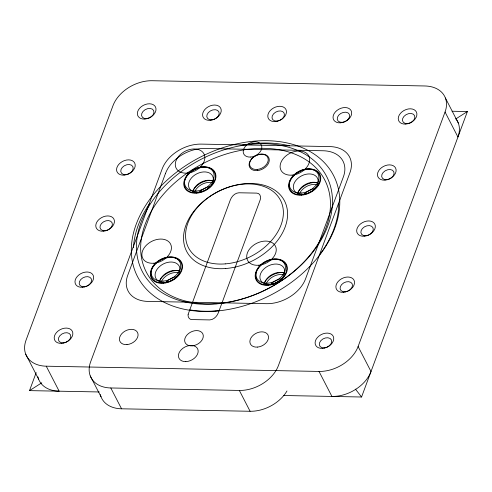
<?xml version="1.0" encoding="UTF-8"?>
<svg xmlns="http://www.w3.org/2000/svg" width="492" height="492" viewBox="0 0 492 492"><rect width="100%" height="100%" fill="white"/><g stroke="black" fill="none" stroke-linecap="round" stroke-linejoin="round"><path stroke-width="0.74" d="M99.292 391.964L29.508 390.623L36.174 372.647M46.254 366.196L319.013 371.435A32.921 23.118 -27.3 0 0 358.108 346.522L445.051 112.028A32.921 23.118 -27.3 0 0 424.848 85.971L152.09 80.725A32.921 23.118 -27.3 0 0 112.994 105.645L26.058 340.138A32.921 23.118 -27.3 0 0 46.254 366.196L59.157 391.189A32.921 23.118 -27.3 0 1 37.927 376.903M283.343 395.5L361.565 397.007L467.4 111.536L452.062 111.241M29.508 390.623L41.777 382.801M455.776 118.947L467.4 111.536M110.805 387.973L239.34 390.439A32.921 23.118 -27.3 0 0 278.441 365.525L349.953 172.637A32.921 23.118 -27.3 0 0 329.757 146.579L201.216 144.107A32.921 23.118 -27.3 0 0 162.12 169.027L90.608 361.915A32.921 23.118 -27.3 0 0 110.805 387.973L121.555 408.803L250.096 411.275A32.921 23.118 -27.3 0 0 286.977 390.98M201.019 189.887L202.427 191.702M355.464 389.135L361.565 397.007M445.389 97.988L458.286 122.988M445.051 112.028L457.947 137.028A32.921 23.118 -27.3 0 0 455.949 118.836M358.108 346.522L371.011 371.515A32.921 23.118 -27.3 0 1 331.916 396.435L319.013 371.435M272.217 282.285L273.275 284.333M239.34 390.439L250.096 411.275M90.27 375.956L101.02 396.786M25.719 354.178L38.622 379.172M121.555 408.803A32.921 23.118 -27.3 0 1 100.331 394.516M192.944 191.659A13.167 9.25 -27.3 0 1 201.142 182.132A13.167 9.25 -27.3 0 1 213.59 181.253M297.765 193.676A13.167 9.25 -27.3 0 1 305.962 184.149A13.167 9.25 -27.3 0 1 318.41 183.27M159.537 281.775A13.167 9.25 -27.3 0 1 179.691 271.154M264.358 283.786A13.167 9.25 -27.3 0 1 284.511 273.165M264.678 282.174A15.639 10.978 -27.3 0 1 283.441 272.611M265.846 284.419A13.167 9.25 -27.3 0 1 283.583 274.659M270.225 284.85A13.167 9.25 -27.3 0 1 281.418 278.743M159.857 280.163A15.639 10.978 -27.3 0 1 178.621 270.594M161.419 281.486A13.167 9.25 -27.3 0 1 178.762 272.648M165.404 282.832A13.167 9.25 -27.3 0 1 176.597 276.732M193.27 190.047A15.639 10.978 -27.3 0 1 212.034 180.484M194.438 192.286A13.167 9.25 -27.3 0 1 213.196 182.778M198.811 192.716A13.167 9.25 -27.3 0 1 210.004 186.616M298.09 192.065A15.639 10.978 -27.3 0 1 316.854 182.501M299.259 194.303A13.167 9.25 -27.3 0 1 318.017 184.795M303.632 194.734A13.167 9.25 -27.3 0 1 314.825 188.633M338.773 203.786A108.646 76.285 -27.3 0 1 319.929 254.339M219.149 310.649A108.646 76.285 -27.3 0 1 189.838 309.88M133.486 247.562A108.646 76.285 -27.3 0 1 149.789 203.344M242.107 145.158A108.646 76.285 -27.3 0 1 289.462 145.829M188.159 314.265C187.618 316.694 189.199 319.683 191.929 319.572L209.721 319.917C213.719 319.757 216.917 316.399 218.307 312.857L260.004 200.404C261.357 197.667 260.416 193.067 256.732 193.116L238.94 192.778C234.942 192.938 231.744 196.296 230.354 199.838L188.159 314.265M165.509 173.399L127.711 275.348A32.921 23.118 -27.3 0 0 147.907 301.405L266.498 303.687A32.921 23.118 -27.3 0 0 305.594 278.767L343.398 176.819A32.921 23.118 -27.3 0 0 323.195 150.761L204.604 148.479A32.921 23.118 -27.3 0 0 165.509 173.399M185.828 361.614A10.455 7.337 -27.3 0 0 197.821 349.246A10.455 7.337 -27.3 0 0 181.259 349.707A10.455 7.337 -27.3 0 0 185.828 361.614M198.577 192.249A13.167 9.25 -27.3 0 0 212.679 176.173A13.167 9.25 -27.3 0 0 191.511 177.876A13.167 9.25 -27.3 0 0 198.577 192.249M196.917 192.704A16.464 11.556 -27.3 0 0 214.543 172.612A16.464 11.556 -27.3 0 0 188.079 174.74A16.464 11.556 -27.3 0 0 196.917 192.704M303.398 194.266A13.167 9.25 -27.3 0 0 317.5 178.19A13.167 9.25 -27.3 0 0 296.332 179.894A13.167 9.25 -27.3 0 0 303.398 194.266M301.737 194.721A16.464 11.556 -27.3 0 0 319.363 174.623A16.464 11.556 -27.3 0 0 292.9 176.757A16.464 11.556 -27.3 0 0 301.737 194.721M165.164 282.365A13.167 9.25 -27.3 0 0 179.273 266.289A13.167 9.25 -27.3 0 0 158.098 267.992A13.167 9.25 -27.3 0 0 165.164 282.365M163.504 282.82A16.464 11.556 -27.3 0 0 181.136 262.722A16.464 11.556 -27.3 0 0 154.672 264.856A16.464 11.556 -27.3 0 0 163.504 282.82M269.985 284.382A13.167 9.25 -27.3 0 0 284.093 268.3A13.167 9.25 -27.3 0 0 262.919 270.01A13.167 9.25 -27.3 0 0 269.985 284.382M268.325 284.837A16.464 11.556 -27.3 0 0 285.957 264.739A16.464 11.556 -27.3 0 0 259.493 266.867A16.464 11.556 -27.3 0 0 268.325 284.837M215.908 311.092A110.288 77.441 -27.3 0 0 334.031 176.443A110.288 77.441 -27.3 0 0 156.714 190.718A110.288 77.441 -27.3 0 0 215.908 311.092M407.487 123.603A6.587 4.625 -27.3 0 0 414.535 115.565A6.587 4.625 -27.3 0 0 403.95 116.413A6.587 4.625 -27.3 0 0 407.487 123.603M405.82 124.058A9.877 6.937 -27.3 0 0 416.398 111.998A9.877 6.937 -27.3 0 0 400.519 113.277A9.877 6.937 -27.3 0 0 405.82 124.058M146.585 118.584A6.587 4.625 -27.3 0 0 153.639 110.546A6.587 4.625 -27.3 0 0 143.049 111.401A6.587 4.625 -27.3 0 0 146.585 118.584M144.925 119.039A9.877 6.937 -27.3 0 0 155.503 106.979A9.877 6.937 -27.3 0 0 139.623 108.258A9.877 6.937 -27.3 0 0 144.925 119.039M277.033 121.094A6.587 4.625 -27.3 0 0 284.087 113.055A6.587 4.625 -27.3 0 0 273.503 113.904A6.587 4.625 -27.3 0 0 277.033 121.094M275.372 121.549A9.877 6.937 -27.3 0 0 285.95 109.488A9.877 6.937 -27.3 0 0 270.071 110.768A9.877 6.937 -27.3 0 0 275.372 121.549M211.806 119.839A6.587 4.625 -27.3 0 0 218.86 111.801A6.587 4.625 -27.3 0 0 208.276 112.656A6.587 4.625 -27.3 0 0 211.806 119.839M210.145 120.294A9.877 6.937 -27.3 0 0 220.723 108.234A9.877 6.937 -27.3 0 0 204.844 109.513A9.877 6.937 -27.3 0 0 210.145 120.294M342.26 122.348A6.587 4.625 -27.3 0 0 349.314 114.31A6.587 4.625 -27.3 0 0 338.724 115.159A6.587 4.625 -27.3 0 0 342.26 122.348M340.599 122.803A9.877 6.937 -27.3 0 0 351.177 110.743A9.877 6.937 -27.3 0 0 335.298 112.022A9.877 6.937 -27.3 0 0 340.599 122.803M257.439 347.1A9.877 6.937 -27.3 0 0 268.017 335.04A9.877 6.937 -27.3 0 0 252.138 336.319A9.877 6.937 -27.3 0 0 257.439 347.1M126.991 344.591A9.877 6.937 -27.3 0 0 137.569 332.531A9.877 6.937 -27.3 0 0 121.69 333.81A9.877 6.937 -27.3 0 0 126.991 344.591M192.212 345.845A9.877 6.937 -27.3 0 0 202.79 333.785A9.877 6.937 -27.3 0 0 186.911 335.064A9.877 6.937 -27.3 0 0 192.212 345.845M63.425 342.881A6.587 4.625 -27.3 0 0 70.479 334.843A6.587 4.625 -27.3 0 0 59.889 335.692A6.587 4.625 -27.3 0 0 63.425 342.881M61.764 343.336A9.877 6.937 -27.3 0 0 72.342 331.276A9.877 6.937 -27.3 0 0 56.463 332.555A9.877 6.937 -27.3 0 0 61.764 343.336M324.326 347.899A6.587 4.625 -27.3 0 0 331.374 339.855A6.587 4.625 -27.3 0 0 320.79 340.71A6.587 4.625 -27.3 0 0 324.326 347.899M322.666 348.348A9.877 6.937 -27.3 0 0 333.244 336.294A9.877 6.937 -27.3 0 0 317.365 337.573A9.877 6.937 -27.3 0 0 322.666 348.348M105.005 230.736A6.587 4.625 -27.3 0 0 112.059 222.692A6.587 4.625 -27.3 0 0 101.469 223.546A6.587 4.625 -27.3 0 0 105.005 230.736M103.345 231.185A9.877 6.937 -27.3 0 0 113.923 219.131A9.877 6.937 -27.3 0 0 98.043 220.41A9.877 6.937 -27.3 0 0 103.345 231.185M84.218 286.805A6.587 4.625 -27.3 0 0 91.266 278.767A6.587 4.625 -27.3 0 0 80.682 279.622A6.587 4.625 -27.3 0 0 84.218 286.805M82.551 287.26A9.877 6.937 -27.3 0 0 93.129 275.2A9.877 6.937 -27.3 0 0 77.25 276.479A9.877 6.937 -27.3 0 0 82.551 287.26M125.792 174.66A6.587 4.625 -27.3 0 0 132.846 166.622A6.587 4.625 -27.3 0 0 122.262 167.471A6.587 4.625 -27.3 0 0 125.792 174.66M124.132 175.115A9.877 6.937 -27.3 0 0 134.71 163.055A9.877 6.937 -27.3 0 0 118.83 164.334A9.877 6.937 -27.3 0 0 124.132 175.115M386.694 179.672A6.587 4.625 -27.3 0 0 393.748 171.634A6.587 4.625 -27.3 0 0 383.157 172.489A6.587 4.625 -27.3 0 0 386.694 179.672M385.033 180.127A9.877 6.937 -27.3 0 0 395.611 168.073A9.877 6.937 -27.3 0 0 379.732 169.353A9.877 6.937 -27.3 0 0 385.033 180.127M345.113 291.824A6.587 4.625 -27.3 0 0 352.167 283.786A6.587 4.625 -27.3 0 0 341.583 284.634A6.587 4.625 -27.3 0 0 345.113 291.824M343.453 292.279A9.877 6.937 -27.3 0 0 354.031 280.219A9.877 6.937 -27.3 0 0 338.152 281.498A9.877 6.937 -27.3 0 0 343.453 292.279M365.907 235.748A6.587 4.625 -27.3 0 0 372.954 227.71A6.587 4.625 -27.3 0 0 362.37 228.565A6.587 4.625 -27.3 0 0 365.907 235.748M364.24 236.203A9.877 6.937 -27.3 0 0 374.824 224.143A9.877 6.937 -27.3 0 0 358.945 225.422A9.877 6.937 -27.3 0 0 364.24 236.203M153.867 263.232A15.639 10.978 -27.3 0 0 170.619 244.137A15.639 10.978 -27.3 0 0 145.472 246.16A15.639 10.978 -27.3 0 0 153.867 263.232M268.226 285.268A17.023 11.949 -27.3 0 0 286.455 264.487A17.023 11.949 -27.3 0 0 259.087 266.689A17.023 11.949 -27.3 0 0 268.226 285.268M163.405 283.251A17.023 11.949 -27.3 0 0 181.634 262.47A17.023 11.949 -27.3 0 0 154.267 264.671A17.023 11.949 -27.3 0 0 163.405 283.251M196.818 193.141A17.023 11.949 -27.3 0 0 215.047 172.36A17.023 11.949 -27.3 0 0 187.68 174.562A17.023 11.949 -27.3 0 0 196.818 193.141M225.748 268.515A55.049 38.653 -27.3 0 0 284.708 201.302A55.049 38.653 -27.3 0 0 196.197 208.43A55.049 38.653 -27.3 0 0 225.748 268.515M250.754 157.059A9.877 6.937 -27.3 0 0 261.332 145.005A9.877 6.937 -27.3 0 0 245.453 146.278A9.877 6.937 -27.3 0 0 250.754 157.059M257.273 170.607A10.701 7.515 -27.3 0 0 268.73 157.545A10.701 7.515 -27.3 0 0 251.529 158.934A10.701 7.515 -27.3 0 0 257.273 170.607M257.15 169.457A9.877 6.937 -27.3 0 0 267.728 157.397A9.877 6.937 -27.3 0 0 251.849 158.676A9.877 6.937 -27.3 0 0 257.15 169.457M217.667 303.478A100.411 70.504 -27.3 0 0 325.212 180.89A100.411 70.504 -27.3 0 0 163.775 193.885A100.411 70.504 -27.3 0 0 217.667 303.478M301.633 195.152A17.023 11.949 -27.3 0 0 319.868 174.371A17.023 11.949 -27.3 0 0 292.5 176.573A17.023 11.949 -27.3 0 0 301.633 195.152M216.006 303.933A103.707 72.816 -27.3 0 0 327.075 177.323A103.707 72.816 -27.3 0 0 160.343 190.742A103.707 72.816 -27.3 0 0 216.006 303.933M292.1 175.134A15.639 10.978 -27.3 0 0 308.847 156.038A15.639 10.978 -27.3 0 0 283.706 158.061A15.639 10.978 -27.3 0 0 292.1 175.134M187.28 173.116A15.639 10.978 -27.3 0 0 204.026 154.027A15.639 10.978 -27.3 0 0 178.885 156.05A15.639 10.978 -27.3 0 0 187.28 173.116M258.687 265.243A15.639 10.978 -27.3 0 0 275.44 246.154A15.639 10.978 -27.3 0 0 250.293 248.177A15.639 10.978 -27.3 0 0 258.687 265.243M196.523 191.031A15.639 10.978 -27.3 0 0 213.276 171.936A15.639 10.978 -27.3 0 0 188.128 173.959A15.639 10.978 -27.3 0 0 196.523 191.031M301.344 193.042A15.639 10.978 -27.3 0 0 318.096 173.953A15.639 10.978 -27.3 0 0 292.949 175.976A15.639 10.978 -27.3 0 0 301.344 193.042M163.116 281.141A15.639 10.978 -27.3 0 0 179.863 262.052A15.639 10.978 -27.3 0 0 154.722 264.075A15.639 10.978 -27.3 0 0 163.116 281.141M267.937 283.158A15.639 10.978 -27.3 0 0 284.683 264.069A15.639 10.978 -27.3 0 0 259.542 266.092A15.639 10.978 -27.3 0 0 267.937 283.158M225.262 263.884A51.752 36.334 -27.3 0 0 280.686 200.705A51.752 36.334 -27.3 0 0 197.483 207.403A51.752 36.334 -27.3 0 0 225.262 263.884"/></g></svg>
